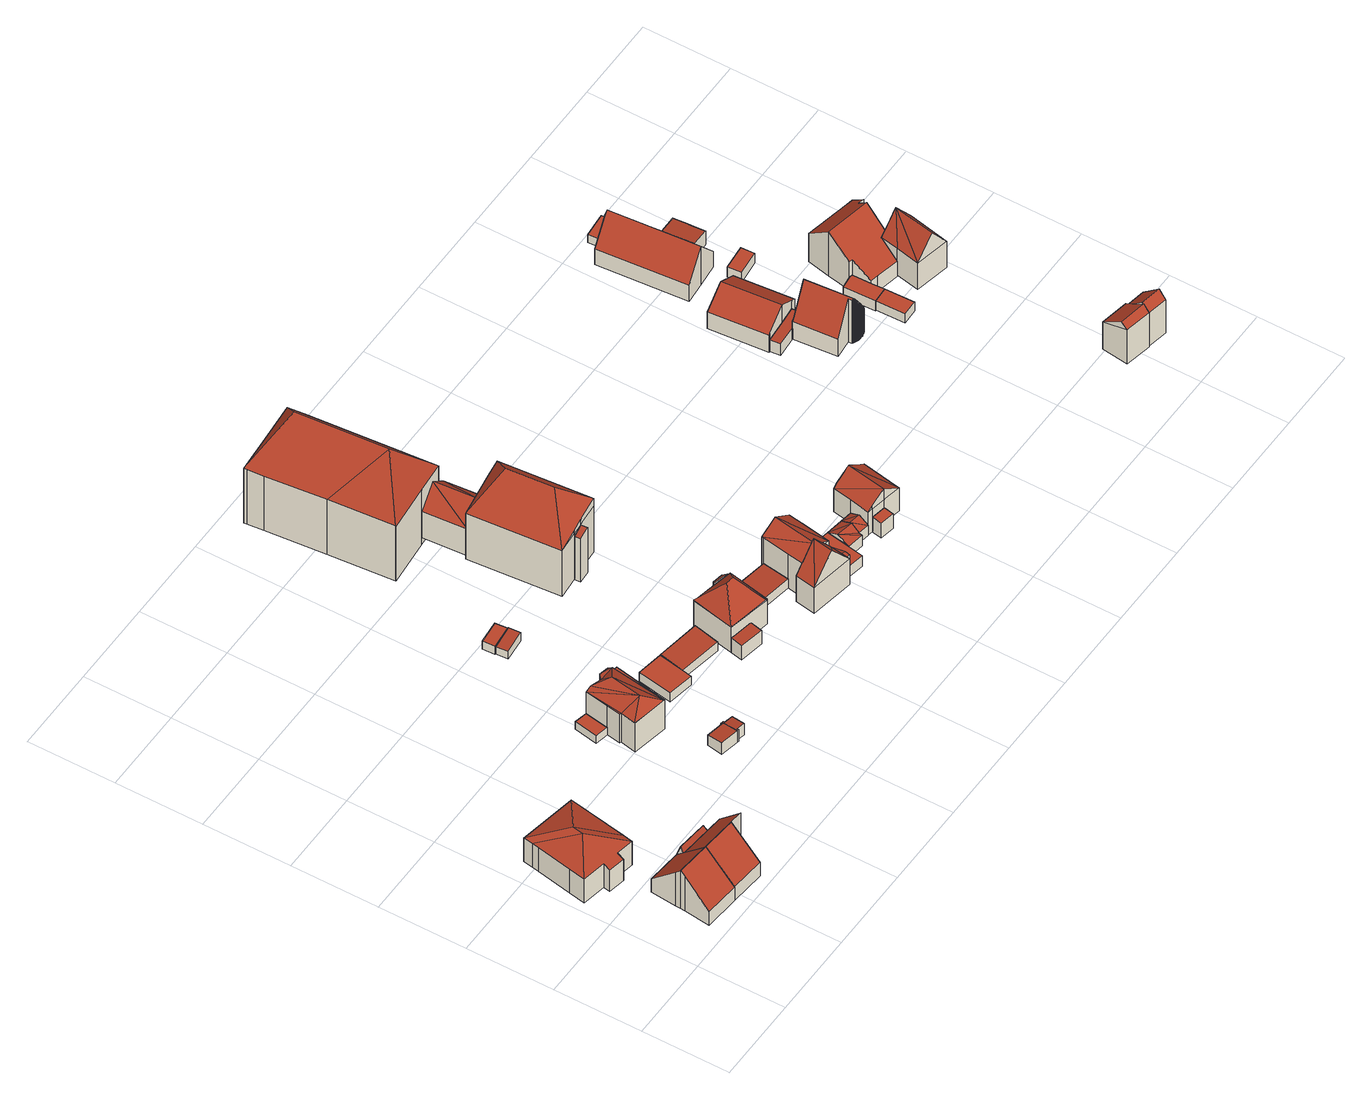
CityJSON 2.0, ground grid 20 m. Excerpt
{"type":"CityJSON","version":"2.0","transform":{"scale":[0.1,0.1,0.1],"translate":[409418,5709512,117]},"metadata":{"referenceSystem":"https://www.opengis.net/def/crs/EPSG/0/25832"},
"CityObjects":{
"building1":{"type":"Building","attributes":{"Gemeindeschluessel":"05978036","Geometrietyp2DReferenz":"3000","function":"31001_1000","roofType":"2100","measuredHeight":10.76},"geometry":[{"type":"MultiSurface","lod":"2","boundaries":[[[0,1,2,3]],[[1,4,5,2]],[[4,6,7,5]],[[6,8,9,7]],[[8,0,3,9]],[[8,6,4,1,0]],[[3,2,5,7,9]]],"semantics":{"surfaces":[{"type":"WallSurface"},{"type":"RoofSurface"},{"type":"GroundSurface"}],"values":[0,0,0,0,0,1,2]}}]},
"building2":{"type":"Building","attributes":{"Gemeindeschluessel":"05978036","Geometrietyp2DReferenz":"3000","function":"31001_1000","roofType":"2100","measuredHeight":10.7},"geometry":[{"type":"MultiSurface","lod":"2","boundaries":[[[10,11,12,9]],[[11,13,14,12]],[[13,15,16,14]],[[15,17,3,16]],[[17,10,9,3]],[[17,15,13,11,10]],[[9,12,14,16,3]]],"semantics":{"surfaces":[{"type":"WallSurface"},{"type":"RoofSurface"},{"type":"GroundSurface"}],"values":[0,0,0,0,0,1,2]}}]},
"building3":{"type":"Building","attributes":{"Gemeindeschluessel":"05978036","Geometrietyp2DReferenz":"3000","function":"31001_1000","roofType":"3200","measuredHeight":9.41},"geometry":[{"type":"MultiSurface","lod":"2","boundaries":[[[18,19,20,21]],[[19,22,23,20]],[[22,24,25,23]],[[24,26,27,25]],[[26,28,29,27]],[[28,30,31,29]],[[30,32,33,31]],[[32,34,35,33]],[[34,36,37,35]],[[36,38,39,37]],[[38,40,41,39]],[[40,18,21,41]],[[36,34,32,30,28,26,42]],[[22,19,43]],[[24,22,43]],[[26,24,43,42]],[[19,18,42,43]],[[18,40,38,36,42]],[[21,20,23,25,27,29,31,33,35,37,39,41]]],"semantics":{"surfaces":[{"type":"WallSurface"},{"type":"RoofSurface"},{"type":"GroundSurface"}],"values":[0,0,0,0,0,0,0,0,0,0,0,0,1,1,1,1,1,1,2]}}]},
"building4":{"type":"Building","attributes":{"Gemeindeschluessel":"05978036","Geometrietyp2DReferenz":"3000","function":"31001_1000","roofType":"2100","measuredHeight":10.79},"geometry":[{"type":"MultiSurface","lod":"2","boundaries":[[[44,45,46,47]],[[45,48,2,46]],[[48,0,3,2]],[[0,44,47,3]],[[0,48,45,44]],[[47,46,2,3]]],"semantics":{"surfaces":[{"type":"WallSurface"},{"type":"RoofSurface"},{"type":"GroundSurface"}],"values":[0,0,0,0,1,2]}}]},
"building5":{"type":"Building","attributes":{"Gemeindeschluessel":"05978036","Geometrietyp2DReferenz":"3000","function":"31001_1000"},"children":["building5-1","building5-2"]},
"building5-1":{"type":"BuildingPart","attributes":{"roofType":"2100","measuredHeight":10.72},"parents":["building5"],"geometry":[{"type":"MultiSurface","lod":"2","boundaries":[[[49,50,51,52]],[[50,53,47,51]],[[53,54,3,47]],[[54,55,56,57,3]],[[58,59,60,61,62]],[[59,49,52,60]],[[59,58,55,54,53,50,49]],[[52,51,47,3,57,61,60]],[[62,56,55,58]],[[62,61,57,56]]],"semantics":{"surfaces":[{"type":"WallSurface"},{"type":"RoofSurface"},{"type":"GroundSurface"},{"type":"ClosureSurface"}],"values":[0,0,0,0,0,0,1,2,0,3]}}]},
"building5-2":{"type":"BuildingPart","attributes":{"roofType":"5000","measuredHeight":6.66},"parents":["building5"],"geometry":[{"type":"MultiSurface","lod":"2","boundaries":[[[56,63,16,57]],[[63,64,65,16]],[[64,62,61,65]],[[66,62,64]],[[67,66,64,63]],[[67,63,56]],[[66,67,56,62]],[[57,16,65,61]],[[57,61,62,56]]],"semantics":{"surfaces":[{"type":"WallSurface"},{"type":"RoofSurface"},{"type":"GroundSurface"},{"type":"ClosureSurface"}],"values":[0,0,0,1,1,0,1,2,3]}}]},
"building6":{"type":"Building","attributes":{"Gemeindeschluessel":"05978036","Geometrietyp2DReferenz":"3000","function":"31001_2460","roofType":"1000","measuredHeight":2.15},"geometry":[{"type":"MultiSurface","lod":"2","boundaries":[[[68,69,70,71]],[[69,72,73,70]],[[72,74,75,73]],[[74,68,71,75]],[[74,72,69,68]],[[71,70,73,75]]],"semantics":{"surfaces":[{"type":"WallSurface"},{"type":"RoofSurface"},{"type":"GroundSurface"}],"values":[0,0,0,0,1,2]}}]},
"building7":{"type":"Building","attributes":{"Gemeindeschluessel":"05978036","Geometrietyp2DReferenz":"3000","function":"51009_1610","roofType":"2100","measuredHeight":3.33},"geometry":[{"type":"MultiSurface","lod":"2","boundaries":[[[76,77,78,79]],[[77,80,81,78]],[[80,82,83,81]],[[82,84,85,83]],[[84,76,79,85]],[[84,82,80,77,76]],[[79,78,81,83,85]]],"semantics":{"surfaces":[{"type":"WallSurface"},{"type":"RoofSurface"},{"type":"GroundSurface"}],"values":[0,0,0,0,0,1,2]}}]},
"building8":{"type":"Building","attributes":{"Gemeindeschluessel":"05978036","Geometrietyp2DReferenz":"3000","function":"31001_1000","roofType":"5000","measuredHeight":10.84},"geometry":[{"type":"MultiSurface","lod":"2","boundaries":[[[86,87,88,89]],[[87,90,91,88]],[[90,92,93,91]],[[92,94,95,93]],[[94,96,97,95]],[[96,98,99,97]],[[98,100,101,99]],[[100,102,103,101]],[[102,104,105,103]],[[104,106,107,105]],[[106,86,89,107]],[[108,109,110]],[[110,98,108]],[[87,111,90]],[[86,111,87]],[[86,112,111]],[[86,113,112]],[[92,96,94]],[[111,96,92]],[[108,96,111]],[[108,111,112]],[[108,112,109]],[[106,104,102,100]],[[113,109,112]],[[113,106,109]],[[100,109,106]],[[100,110,109]],[[98,110,100]],[[96,108,98]],[[90,111,92]],[[106,113,86]],[[89,88,91,93,95,97,99,101,103,105,107]]],"semantics":{"surfaces":[{"type":"WallSurface"},{"type":"RoofSurface"},{"type":"GroundSurface"}],"values":[0,0,0,0,0,0,0,0,0,0,0,1,1,1,1,1,1,1,1,1,1,1,1,1,1,1,1,0,0,0,0,2]}}]},
"building9":{"type":"Building","attributes":{"Gemeindeschluessel":"05978036","Geometrietyp2DReferenz":"3000","function":"31001_9998","roofType":"2100","measuredHeight":3.22},"geometry":[{"type":"MultiSurface","lod":"2","boundaries":[[[114,115,116,117]],[[115,118,119,116]],[[118,82,120,119]],[[82,80,121,120]],[[80,122,123,121]],[[122,124,125,123]],[[124,126,127,125]],[[126,128,129,127]],[[128,130,131,129]],[[130,114,117,131]],[[130,128,126,124,122,80,82,118,115,114]],[[117,116,119,120,121,123,125,127,129,131]]],"semantics":{"surfaces":[{"type":"WallSurface"},{"type":"RoofSurface"},{"type":"GroundSurface"}],"values":[0,0,0,0,0,0,0,0,0,0,1,2]}}]},
"building10":{"type":"Building","attributes":{"Gemeindeschluessel":"05978036","Geometrietyp2DReferenz":"3000","function":"31001_2460","roofType":"1000","measuredHeight":2.57},"geometry":[{"type":"MultiSurface","lod":"2","boundaries":[[[132,133,134,135]],[[133,136,137,134]],[[136,138,139,137]],[[138,140,141,139]],[[140,142,143,141]],[[142,132,135,143]],[[142,140,138,136,133,132]],[[135,134,137,139,141,143]]],"semantics":{"surfaces":[{"type":"WallSurface"},{"type":"RoofSurface"},{"type":"GroundSurface"}],"values":[0,0,0,0,0,0,1,2]}}]},
"building11":{"type":"Building","attributes":{"Gemeindeschluessel":"05978036","Geometrietyp2DReferenz":"3000","function":"31001_2460","roofType":"2100","measuredHeight":2.4},"geometry":[{"type":"MultiSurface","lod":"2","boundaries":[[[144,145,146,147]],[[145,148,149,146]],[[148,150,151,149]],[[150,144,147,151]],[[150,148,145,144]],[[147,146,149,151]]],"semantics":{"surfaces":[{"type":"WallSurface"},{"type":"RoofSurface"},{"type":"GroundSurface"}],"values":[0,0,0,0,1,2]}}]},
"building12":{"type":"Building","attributes":{"Gemeindeschluessel":"05978036","Geometrietyp2DReferenz":"3000","function":"31001_2460","roofType":"1000","measuredHeight":2.32},"geometry":[{"type":"MultiSurface","lod":"2","boundaries":[[[152,153,154,155]],[[153,156,157,154]],[[156,158,159,157]],[[158,152,155,159]],[[158,156,153,152]],[[155,154,157,159]]],"semantics":{"surfaces":[{"type":"WallSurface"},{"type":"RoofSurface"},{"type":"GroundSurface"}],"values":[0,0,0,0,1,2]}}]},
"building13":{"type":"Building","attributes":{"Gemeindeschluessel":"05978036","Geometrietyp2DReferenz":"3000","function":"31001_2460","roofType":"2100","measuredHeight":2.84},"geometry":[{"type":"MultiSurface","lod":"2","boundaries":[[[142,160,141,143]],[[160,161,162,141]],[[161,163,164,162]],[[163,142,143,164]],[[163,161,160,142]],[[143,141,162,164]]],"semantics":{"surfaces":[{"type":"WallSurface"},{"type":"RoofSurface"},{"type":"GroundSurface"}],"values":[0,0,0,0,1,2]}}]},
"building14":{"type":"Building","attributes":{"Gemeindeschluessel":"05978036","Geometrietyp2DReferenz":"3000","function":"31001_1000"},"children":["building14-1","building14-2","building14-3"]},
"building14-1":{"type":"BuildingPart","attributes":{"roofType":"5000","measuredHeight":12.51},"parents":["building14"],"geometry":[{"type":"MultiSurface","lod":"2","boundaries":[[[165,166,167,168,169]],[[170,171,172,173]],[[174,171,170,175]],[[176,177,165]],[[170,178,179,166,177,176,175]],[[174,175,176,165]],[[166,165,177]],[[172,180,168,167,181,182,173]],[[180,172,171,174,165,169,183]],[[165,174,171]],[[169,168,180,183]],[[173,182,178,170]],[[181,167,166,179]],[[182,181,179,178]]],"semantics":{"surfaces":[{"type":"WallSurface"},{"type":"RoofSurface"},{"type":"GroundSurface"},{"type":"ClosureSurface"}],"values":[0,0,1,1,1,1,0,2,0,3,3,0,0,3]}}]},
"building14-2":{"type":"BuildingPart","attributes":{"roofType":"2100","measuredHeight":4.16},"parents":["building14"],"geometry":[{"type":"MultiSurface","lod":"2","boundaries":[[[183,184,185,180]],[[184,186,187,185]],[[186,169,168,187]],[[169,186,184,183]],[[180,185,187,168]],[[180,168,169,183]]],"semantics":{"surfaces":[{"type":"WallSurface"},{"type":"RoofSurface"},{"type":"GroundSurface"},{"type":"ClosureSurface"}],"values":[0,0,0,1,2,3]}}]},
"building14-3":{"type":"BuildingPart","attributes":{"roofType":"2100","measuredHeight":7.5},"parents":["building14"],"geometry":[{"type":"MultiSurface","lod":"2","boundaries":[[[188,189,190,181,179]],[[189,191,192,190]],[[191,193,178,182,192]],[[193,191,189,188]],[[181,190,192,182]],[[179,178,193,188]],[[181,182,178,179]]],"semantics":{"surfaces":[{"type":"WallSurface"},{"type":"RoofSurface"},{"type":"GroundSurface"},{"type":"ClosureSurface"}],"values":[0,0,0,1,2,0,3]}}]},
"building15":{"type":"Building","attributes":{"Gemeindeschluessel":"05978036","Geometrietyp2DReferenz":"3000","function":"31001_3021","roofType":"5000","measuredHeight":26.08},"geometry":[{"type":"MultiSurface","lod":"2","boundaries":[[[194,195,196,197]],[[195,198,199,196]],[[198,200,201,199]],[[200,202,203,201]],[[202,204,205,203]],[[204,206,207,205]],[[206,208,209,207]],[[208,210,211,209]],[[210,212,213,211]],[[212,214,215,213]],[[214,216,217,215]],[[216,194,197,217]],[[212,210,208,206,218]],[[200,198,195,219]],[[206,204,202,200,219,218]],[[195,194,216,214,218,219]],[[214,212,218]],[[197,196,199,201,203,205,207,209,211,213,215,217]]],"semantics":{"surfaces":[{"type":"WallSurface"},{"type":"RoofSurface"},{"type":"GroundSurface"}],"values":[0,0,0,0,0,0,0,0,0,0,0,0,1,1,1,1,1,2]}}]},
"building16":{"type":"Building","attributes":{"Gemeindeschluessel":"05978036","Geometrietyp2DReferenz":"3000","function":"31001_3021"},"children":["building16-1","building16-2","building16-3"]},
"building16-1":{"type":"BuildingPart","attributes":{"roofType":"3100","measuredHeight":11.76},"parents":["building16"],"geometry":[{"type":"MultiSurface","lod":"2","boundaries":[[[220,221,222,223]],[[221,224,225,222]],[[224,226,227,225]],[[226,228,229,227]],[[226,230,228]],[[230,226,231,232]],[[232,220,230]],[[220,232,221]],[[224,231,226]],[[221,232,231,224]],[[229,223,222,225,227]],[[223,229,228,220]],[[230,220,228]]],"semantics":{"surfaces":[{"type":"WallSurface"},{"type":"RoofSurface"},{"type":"GroundSurface"},{"type":"ClosureSurface"}],"values":[0,0,0,0,1,1,1,1,0,0,2,3,3]}}]},
"building16-2":{"type":"BuildingPart","attributes":{"roofType":"5000","measuredHeight":20.61},"parents":["building16"],"geometry":[{"type":"MultiSurface","lod":"2","boundaries":[[[233,234,220,223,235]],[[236,237,238,229,228]],[[237,239,240,238]],[[239,241,242,243,240]],[[244,245,246,247,248]],[[245,233,235,246]],[[249,250,245,251,252]],[[253,254,255,256,233]],[[250,249,254,253]],[[250,253,233,245]],[[236,255,254,237]],[[234,256,255,236]],[[237,254,249,239]],[[239,249,252,241]],[[233,256,234]],[[241,252,251,244]],[[244,251,245]],[[235,223,229,238,240,243,247,246]],[[228,230,220,234,236]],[[228,229,223,220]],[[228,220,230]],[[248,242,241,244]],[[248,247,243,242]]],"semantics":{"surfaces":[{"type":"WallSurface"},{"type":"RoofSurface"},{"type":"GroundSurface"},{"type":"ClosureSurface"}],"values":[0,0,0,0,0,0,1,1,1,1,0,0,0,0,0,0,0,2,0,3,3,0,3]}}]},
"building16-3":{"type":"BuildingPart","attributes":{"roofType":"2100","measuredHeight":12.82},"parents":["building16"],"geometry":[{"type":"MultiSurface","lod":"2","boundaries":[[[257,258,259,260]],[[258,248,247,259]],[[242,257,260,243]],[[242,248,258,257]],[[260,259,247,243]],[[243,247,248,242]]],"semantics":{"surfaces":[{"type":"WallSurface"},{"type":"RoofSurface"},{"type":"GroundSurface"},{"type":"ClosureSurface"}],"values":[0,0,0,1,2,3]}}]},
"building17":{"type":"Building","attributes":{"Gemeindeschluessel":"05978036","Geometrietyp2DReferenz":"3000","function":"31001_2460","roofType":"2100","measuredHeight":2.63},"geometry":[{"type":"MultiSurface","lod":"2","boundaries":[[[261,262,263,264]],[[262,265,266,263]],[[265,267,268,266]],[[267,261,264,268]],[[267,265,262,261]],[[264,263,266,268]]],"semantics":{"surfaces":[{"type":"WallSurface"},{"type":"RoofSurface"},{"type":"GroundSurface"}],"values":[0,0,0,0,1,2]}}]},
"building18":{"type":"Building","attributes":{"Gemeindeschluessel":"05978036","Geometrietyp2DReferenz":"3000","function":"31001_1000"},"children":["building18-1","building18-2"]},
"building18-1":{"type":"BuildingPart","attributes":{"roofType":"3100","measuredHeight":12.13},"parents":["building18"],"geometry":[{"type":"MultiSurface","lod":"2","boundaries":[[[269,270,271,272,273,274]],[[275,276,263,277,278,279]],[[276,280,264,263]],[[280,281,282,264]],[[281,283,284,282]],[[283,269,274,284]],[[285,270,269,283]],[[285,286,287,270]],[[286,285,281]],[[281,280,276,275,288,286]],[[281,285,283]],[[274,273,277,263,264,282,284]],[[279,289,275]],[[271,270,290]],[[278,277,273,272]],[[279,278,272,271,290,289]],[[270,287,290]],[[289,288,275]],[[289,290,287,286,288]]],"semantics":{"surfaces":[{"type":"WallSurface"},{"type":"RoofSurface"},{"type":"GroundSurface"},{"type":"ClosureSurface"}],"values":[0,0,0,0,0,0,1,1,1,1,0,2,0,0,3,3,0,0,3]}}]},
"building18-2":{"type":"BuildingPart","attributes":{"roofType":"3100","measuredHeight":13.98},"parents":["building18"],"geometry":[{"type":"MultiSurface","lod":"2","boundaries":[[[291,292,293,294]],[[292,295,296,293]],[[295,297,298,296]],[[297,278,277,298]],[[272,299,300,273]],[[299,291,294,300]],[[301,299,271,290,287,302]],[[299,301,292,291]],[[295,302,288,289,279,297]],[[302,295,301]],[[297,279,278]],[[272,271,299]],[[292,301,295]],[[294,293,296,298,277,273,300]],[[273,277,278,272]],[[287,286,288,302]],[[278,279,289,290,271,272]],[[290,289,288,286,287]]],"semantics":{"surfaces":[{"type":"WallSurface"},{"type":"RoofSurface"},{"type":"GroundSurface"},{"type":"ClosureSurface"}],"values":[0,0,0,0,0,0,1,1,1,1,0,0,0,2,3,0,3,3]}}]},
"building19":{"type":"Building","attributes":{"Gemeindeschluessel":"05978036","Geometrietyp2DReferenz":"3000","function":"51009_1610","roofType":"5000","measuredHeight":6.31},"geometry":[{"type":"MultiSurface","lod":"2","boundaries":[[[303,304,305,306]],[[304,307,308,305]],[[307,309,310,308]],[[309,311,312,310]],[[311,313,314,312]],[[313,303,306,314]],[[303,313,311,315,316,304]],[[307,316,315,309]],[[307,304,316]],[[311,309,315]],[[306,305,308,310,312,314]]],"semantics":{"surfaces":[{"type":"WallSurface"},{"type":"RoofSurface"},{"type":"GroundSurface"}],"values":[0,0,0,0,0,0,1,1,0,0,2]}}]},
"building20":{"type":"Building","attributes":{"Gemeindeschluessel":"05978036","Geometrietyp2DReferenz":"3000","function":"31001_2460","roofType":"9999","measuredHeight":3},"geometry":[{"type":"MultiSurface","lod":"2","boundaries":[[[317,318,319,320,321]],[[321,320,308,322]],[[320,319,305,308]],[[319,318,323,305]],[[318,317,324,323]],[[317,321,322,324]],[[322,308,305,323,324]]],"semantics":{"surfaces":[{"type":"RoofSurface"},{"type":"WallSurface"},{"type":"GroundSurface"}],"values":[0,1,1,1,1,1,2]}}]},
"building21":{"type":"Building","attributes":{"Gemeindeschluessel":"05978036","Geometrietyp2DReferenz":"3000","function":"31001_2460","roofType":"5000","measuredHeight":4.23},"geometry":[{"type":"MultiSurface","lod":"2","boundaries":[[[325,326,327,328]],[[326,329,330,327]],[[329,331,332,330]],[[331,333,334,332]],[[333,325,328,334]],[[326,335,329]],[[335,326,336]],[[336,331,335]],[[336,333,331]],[[333,336,325]],[[331,329,335]],[[326,325,336]],[[328,327,330,332,334]]],"semantics":{"surfaces":[{"type":"WallSurface"},{"type":"RoofSurface"},{"type":"GroundSurface"}],"values":[0,0,0,0,0,1,1,1,1,1,0,0,2]}}]},
"building22":{"type":"Building","attributes":{"Gemeindeschluessel":"05978036","Geometrietyp2DReferenz":"3000","function":"31001_2460","roofType":"3100","measuredHeight":4.07},"geometry":[{"type":"MultiSurface","lod":"2","boundaries":[[[337,338,339,340]],[[338,341,342,339]],[[341,343,344,342]],[[343,337,340,344]],[[341,338,345]],[[337,343,346]],[[337,345,338]],[[345,337,346]],[[346,341,345]],[[341,346,343]],[[340,339,342,344]]],"semantics":{"surfaces":[{"type":"WallSurface"},{"type":"RoofSurface"},{"type":"GroundSurface"}],"values":[0,0,0,0,0,0,1,1,1,1,2]}}]},
"building23":{"type":"Building","attributes":{"Gemeindeschluessel":"05978036","Geometrietyp2DReferenz":"3000","function":"31001_1000"},"children":["building23-1","building23-2","building23-3"]},
"building23-1":{"type":"BuildingPart","attributes":{"roofType":"5000","measuredHeight":9.77},"parents":["building23"],"geometry":[{"type":"MultiSurface","lod":"2","boundaries":[[[347,348,349,350,351]],[[348,352,353,349]],[[352,354,355,353]],[[354,356,357,355]],[[356,358,359,357]],[[358,360,361,362,359]],[[363,364,365,366,367]],[[364,368,369,365]],[[368,370,371,372,369]],[[354,373,374,375,376]],[[373,354,352,348,377]],[[374,368,364,378,379]],[[368,374,373,380]],[[368,380,370]],[[370,380,373,377,347]],[[358,375,374,379,360]],[[360,379,378,363]],[[363,378,364]],[[347,377,348]],[[356,376,375,358]],[[354,376,356]],[[372,350,349,353,355,357,359,362,366,365,369]],[[351,371,370,347]],[[351,350,372,371]],[[367,361,360,363]],[[367,366,362,361]]],"semantics":{"surfaces":[{"type":"WallSurface"},{"type":"RoofSurface"},{"type":"GroundSurface"},{"type":"ClosureSurface"}],"values":[0,0,0,0,0,0,0,0,0,1,1,1,1,0,0,0,0,0,0,0,0,2,0,3,0,3]}}]},
"building23-2":{"type":"BuildingPart","attributes":{"roofType":"2100","measuredHeight":4.53},"parents":["building23"],"geometry":[{"type":"MultiSurface","lod":"2","boundaries":[[[381,382,383,384]],[[382,367,366,383]],[[361,381,384,362]],[[361,367,382,381]],[[384,383,366,362]],[[362,366,367,361]]],"semantics":{"surfaces":[{"type":"WallSurface"},{"type":"RoofSurface"},{"type":"GroundSurface"},{"type":"ClosureSurface"}],"values":[0,0,0,1,2,3]}}]},
"building23-3":{"type":"BuildingPart","attributes":{"roofType":"1000","measuredHeight":4.26},"parents":["building23"],"geometry":[{"type":"MultiSurface","lod":"2","boundaries":[[[385,351,350,386]],[[371,387,388,372]],[[387,385,386,388]],[[387,371,351,385]],[[386,350,372,388]],[[372,350,351,371]]],"semantics":{"surfaces":[{"type":"WallSurface"},{"type":"RoofSurface"},{"type":"GroundSurface"},{"type":"ClosureSurface"}],"values":[0,0,0,1,2,3]}}]},
"building24":{"type":"Building","attributes":{"Gemeindeschluessel":"05978036","Geometrietyp2DReferenz":"3000","function":"31001_1000"},"children":["building24-1","building24-2"]},
"building24-1":{"type":"BuildingPart","attributes":{"roofType":"2100","measuredHeight":3.26},"parents":["building24"],"geometry":[{"type":"MultiSurface","lod":"2","boundaries":[[[389,390,391,392]],[[390,393,394,391]],[[393,395,396,394]],[[395,397,398,396]],[[397,399,400,398]],[[399,401,402,400]],[[403,401,399,397,395,393,390,389]],[[391,394,396,398,400,402,404,392]],[[392,404,403,389]],[[404,402,401,403]]],"semantics":{"surfaces":[{"type":"WallSurface"},{"type":"RoofSurface"},{"type":"GroundSurface"},{"type":"ClosureSurface"}],"values":[0,0,0,0,0,0,1,2,3,3]}}]},
"building24-2":{"type":"BuildingPart","attributes":{"roofType":"3100","measuredHeight":8.33},"parents":["building24"],"geometry":[{"type":"MultiSurface","lod":"2","boundaries":[[[405,389,392]],[[406,407,408,402,401]],[[407,409,410,408]],[[409,411,412,410]],[[411,413,414,412]],[[413,415,416,414]],[[415,405,392,416]],[[411,409,407,406,417]],[[417,405,415,413,411]],[[392,404,402,408,410,412,414,416]],[[403,389,405,417]],[[404,392,389,403]],[[406,401,403,417]],[[404,403,401,402]]],"semantics":{"surfaces":[{"type":"WallSurface"},{"type":"RoofSurface"},{"type":"GroundSurface"},{"type":"ClosureSurface"}],"values":[0,0,0,0,0,0,0,1,1,2,0,3,0,3]}}]},
"building25":{"type":"Building","attributes":{"Gemeindeschluessel":"05978036","Geometrietyp2DReferenz":"3000","function":"31001_1000","roofType":"3100","measuredHeight":12.73},"geometry":[{"type":"MultiSurface","lod":"2","boundaries":[[[418,419,420,421]],[[419,422,423,420]],[[422,424,425,423]],[[424,426,427,425]],[[426,428,429,427]],[[428,430,431,429]],[[430,432,433,431]],[[432,434,435,433]],[[434,436,437,435]],[[436,438,439,437]],[[438,440,441,439]],[[440,442,443,441]],[[442,444,445,443]],[[444,446,447,445]],[[446,448,449,447]],[[448,450,451,449]],[[450,452,453,451]],[[452,454,455,453]],[[454,456,457,455]],[[456,458,459,457]],[[458,460,461,459]],[[460,462,463,461]],[[462,464,465,463]],[[464,466,467,465]],[[466,468,469,467]],[[468,470,471,469]],[[470,472,473,471]],[[472,474,475,473]],[[474,476,477,475]],[[476,478,479,477]],[[478,480,481,479]],[[480,482,483,481]],[[482,484,485,483]],[[484,418,421,485]],[[480,478,476,474,472,470,468,466,464,462,460,458,456,454,452,450,448,446,444,442,440,438,436,434,432,430,428]],[[428,426,424,422,419,418,484,482,480]],[[421,420,423,425,427,429,431,433,435,437,439,441,443,445,447,449,451,453,455,457,459,461,463,465,467,469,471,473,475,477,479,481,483,485]]],"semantics":{"surfaces":[{"type":"WallSurface"},{"type":"RoofSurface"},{"type":"GroundSurface"}],"values":[0,0,0,0,0,0,0,0,0,0,0,0,0,0,0,0,0,0,0,0,0,0,0,0,0,0,0,0,0,0,0,0,0,0,1,1,2]}}]},
"building26":{"type":"Building","attributes":{"Gemeindeschluessel":"05978036","Geometrietyp2DReferenz":"3000","function":"31001_2460","roofType":"1000","measuredHeight":2.53},"geometry":[{"type":"MultiSurface","lod":"2","boundaries":[[[486,487,488,489]],[[487,490,491,488]],[[490,492,493,491]],[[492,486,489,493]],[[492,490,487,486]],[[489,488,491,493]]],"semantics":{"surfaces":[{"type":"WallSurface"},{"type":"RoofSurface"},{"type":"GroundSurface"}],"values":[0,0,0,0,1,2]}}]},
"building27":{"type":"Building","attributes":{"Gemeindeschluessel":"05978036","Geometrietyp2DReferenz":"3000","function":"31001_2460","roofType":"1000","measuredHeight":2.81},"geometry":[{"type":"MultiSurface","lod":"2","boundaries":[[[486,494,495,496]],[[494,497,498,495]],[[497,499,500,498]],[[499,501,502,500]],[[501,503,504,502]],[[503,487,505,504]],[[487,486,496,505]],[[487,503,501,499,497,494,486]],[[496,495,498,500,502,504,505]]],"semantics":{"surfaces":[{"type":"WallSurface"},{"type":"RoofSurface"},{"type":"GroundSurface"}],"values":[0,0,0,0,0,0,0,1,2]}}]},
"building28":{"type":"Building","attributes":{"Gemeindeschluessel":"05978036","Geometrietyp2DReferenz":"3000","function":"31001_1100","roofType":"5000","measuredHeight":11.08},"geometry":[{"type":"MultiSurface","lod":"2","boundaries":[[[506,507,508,509]],[[507,510,511,508]],[[510,512,513,511]],[[512,506,509,513]],[[514,512,510,515]],[[506,514,515,507]],[[506,512,514]],[[510,507,515]],[[509,508,511,513]]],"semantics":{"surfaces":[{"type":"WallSurface"},{"type":"RoofSurface"},{"type":"GroundSurface"}],"values":[0,0,0,0,1,1,0,0,2]}}]},
"building29":{"type":"Building","attributes":{"Gemeindeschluessel":"05978036","Geometrietyp2DReferenz":"3000","function":"31001_1000"},"children":["building29-1","building29-2"]},
"building29-1":{"type":"BuildingPart","attributes":{"roofType":"2100","measuredHeight":4.6},"parents":["building29"],"geometry":[{"type":"MultiSurface","lod":"2","boundaries":[[[516,517,518,519]],[[517,520,521,518]],[[520,522,523,521]],[[522,524,525,523]],[[524,526,527,528,525]],[[516,519,529]],[[526,524,522,520,517,516]],[[518,521,523,525,528,519]],[[529,527,526,516]],[[529,519,528,527]]],"semantics":{"surfaces":[{"type":"WallSurface"},{"type":"RoofSurface"},{"type":"GroundSurface"},{"type":"ClosureSurface"}],"values":[0,0,0,0,0,0,1,2,0,3]}}]},
"building29-2":{"type":"BuildingPart","attributes":{"roofType":"3100","measuredHeight":10.88},"parents":["building29"],"geometry":[{"type":"MultiSurface","lod":"2","boundaries":[[[530,531,532,533]],[[531,534,535,532]],[[534,529,519,535]],[[527,536,537,528]],[[536,538,539,537]],[[538,540,541,539]],[[540,542,543,541]],[[542,530,533,543]],[[538,536,527,529,534,531]],[[531,530,542,540,538]],[[533,532,535,519,528,537,539,541,543]],[[528,519,529,527]]],"semantics":{"surfaces":[{"type":"WallSurface"},{"type":"RoofSurface"},{"type":"GroundSurface"},{"type":"ClosureSurface"}],"values":[0,0,0,0,0,0,0,0,1,1,2,3]}}]},
"building30":{"type":"Building","attributes":{"Gemeindeschluessel":"05978036","Geometrietyp2DReferenz":"3000","function":"31001_2460","roofType":"1000","measuredHeight":2.82},"geometry":[{"type":"MultiSurface","lod":"2","boundaries":[[[544,545,546,547]],[[545,548,549,546]],[[548,550,551,549]],[[550,544,547,551]],[[550,548,545,544]],[[547,546,549,551]]],"semantics":{"surfaces":[{"type":"WallSurface"},{"type":"RoofSurface"},{"type":"GroundSurface"}],"values":[0,0,0,0,1,2]}}]},
"building31":{"type":"Building","attributes":{"Gemeindeschluessel":"05978036","Geometrietyp2DReferenz":"3000","function":"31001_2460","roofType":"1000","measuredHeight":2.36},"geometry":[{"type":"MultiSurface","lod":"2","boundaries":[[[552,553,554,555]],[[553,556,535,554]],[[556,557,533,535]],[[557,552,555,533]],[[557,556,553,552]],[[555,554,535,533]]],"semantics":{"surfaces":[{"type":"WallSurface"},{"type":"RoofSurface"},{"type":"GroundSurface"}],"values":[0,0,0,0,1,2]}}]},
"building32":{"type":"Building","attributes":{"Geometrietyp2DReferenz":"3000","Gemeindeschluessel":"05978036","function":"31001_1100","roofType":"3100","measuredHeight":11.18},"geometry":[{"type":"MultiSurface","lod":"2","boundaries":[[[558,559,560,561]],[[559,562,563,560]],[[562,506,564,563]],[[506,558,561,564]],[[562,559,565]],[[558,506,566]],[[559,558,566,565]],[[506,562,565,566]],[[561,560,563,564]]],"semantics":{"surfaces":[{"type":"WallSurface"},{"type":"RoofSurface"},{"type":"GroundSurface"}],"values":[0,0,0,0,0,0,1,1,2]}}]},
"building33":{"type":"Building","attributes":{"Gemeindeschluessel":"05978036","Geometrietyp2DReferenz":"3000","function":"31001_1000","roofType":"3100","measuredHeight":12.65},"geometry":[{"type":"MultiSurface","lod":"2","boundaries":[[[567,568,569,570]],[[568,571,572,569]],[[571,573,574,572]],[[573,575,576,574]],[[575,577,578,576]],[[577,579,580,578]],[[579,581,582,580]],[[581,583,584,582]],[[583,585,586,584]],[[585,587,588,586]],[[587,589,590,588]],[[589,591,592,590]],[[591,593,594,592]],[[593,595,596,594]],[[595,567,570,596]],[[591,589,587,585,583,581,579,577]],[[577,575,573,571,568,567,595,593,591]],[[570,569,572,574,576,578,580,582,584,586,588,590,592,594,596]]],"semantics":{"surfaces":[{"type":"WallSurface"},{"type":"RoofSurface"},{"type":"GroundSurface"}],"values":[0,0,0,0,0,0,0,0,0,0,0,0,0,0,0,1,1,2]}}]},
"building34":{"type":"Building","attributes":{"Gemeindeschluessel":"05978036","Geometrietyp2DReferenz":"3000","function":"31001_1000","roofType":"5000","measuredHeight":13.02},"geometry":[{"type":"MultiSurface","lod":"2","boundaries":[[[595,593,597,598]],[[593,599,600,597]],[[599,601,602,600]],[[601,603,604,602]],[[603,605,606,604]],[[605,595,598,606]],[[607,608,601,599]],[[605,607,609,595]],[[603,607,605]],[[607,603,608]],[[593,609,607,599]],[[595,609,593]],[[601,608,603]],[[598,597,600,602,604,606]]],"semantics":{"surfaces":[{"type":"WallSurface"},{"type":"RoofSurface"},{"type":"GroundSurface"}],"values":[0,0,0,0,0,0,1,1,1,1,0,0,0,2]}}]}
},
"vertices":[
[161,84,152],[155,14,82],[155,14,44],[161,84,44],[75,21,82],[75,21,44],[81,80,141],[81,80,44],[82,91,152],[82,91,44],
[82,91,151],[83,102,140],[83,102,44],[88,161,82],[88,161,44],[168,154,82],[168,154,44],[161,84,150],
[25,393,104],[28,414,104],[28,414,37],[25,393,37],[161,390,104],[161,390,37],[137,255,104],[137,255,37],[133,234,104],[133,234,37],[92,241,104],[92,241,37],[90,226,97],[90,226,37],[51,233,97],[51,233,37],[54,248,104],[54,248,37],[0,258,104],[0,258,37],[7,296,104],[7,296,37],[22,376,104],[22,376,37],[79,312,131],[83,336,131],
[241,77,152],[235,7,83],[235,7,44],[241,77,44],[155,14,83],
[272,75,150],[241,78,150],[241,78,44],[272,75,44],[241,77,150],[161,84,151],[166,135,100],[166,135,83],[166,135,44],[246,128,100],[276,125,100],[276,125,44],[246,128,44],[246,128,83],
[168,154,83],[248,147,83],[248,147,44],[237,138,110],[167,145,110],
[364,463,55],[374,517,55],[374,517,34],[364,463,34],[403,511,55],[403,511,34],[394,457,55],[394,457,34],
[457,236,83],[464,272,78],[464,272,50],[457,236,50],[503,265,78],[503,265,50],[507,264,78],[507,264,50],[500,228,83],[500,228,50],
[446,504,117],[456,513,117],[456,513,35],[446,504,35],[478,509,117],[478,509,35],[481,497,117],[481,497,35],[489,496,117],[489,496,35],[466,372,117],[466,372,35],[385,387,117],[385,387,35],[392,424,117],[392,424,35],[388,425,117],[388,425,35],[394,457,117],[394,457,35],[403,511,117],[403,511,35],[466,372,116],[430,406,144],[385,389,117],[480,500,122],[442,476,144],[416,509,123],
[504,231,83],[503,227,84],[503,227,51],[504,231,51],[500,228,84],[500,228,51],[507,264,51],[503,265,51],[504,268,77],[504,268,51],[511,267,77],[511,267,51],[510,263,78],[510,263,51],[530,259,78],[530,259,51],[523,227,83],[523,227,51],
[585,387,66],[526,398,66],[526,398,41],[585,387,41],[540,477,66],[540,477,41],[599,467,66],[599,467,41],[599,466,66],[599,466,41],[589,409,66],[589,409,41],
[455,750,56],[508,755,59],[508,755,35],[455,750,35],[510,728,59],[510,728,35],[458,723,56],[458,723,35],
[505,784,57],[508,756,57],[508,756,34],[505,784,34],[455,751,57],[455,751,34],[453,779,57],[453,779,34],
[599,466,69],[698,450,69],[698,450,41],[687,392,66],[687,392,41],
[692,364,120],[711,462,120],[711,462,49],[692,364,49],[692,364,90],[810,442,120],[791,345,120],[791,345,49],[810,442,49],[791,345,117],[762,404,174],[743,407,174],[711,462,123],[802,444,120],[767,451,120],[746,354,49],[767,451,49],[802,444,49],[746,354,90],
[741,326,88],[741,326,49],[686,337,88],[686,337,49],
[767,451,124],[773,457,119],[773,457,49],[798,453,119],[798,453,49],[802,444,124],
[504,1349,163],[503,1355,163],[503,1355,8],[504,1349,8],[602,1363,163],[602,1363,8],[682,1370,163],[682,1370,8],[686,1326,163],[686,1326,8],[710,1042,163],[710,1042,8],[709,1042,164],[709,1042,8],[639,1036,164],[639,1036,8],[533,1026,163],[533,1026,8],[533,1028,165],[533,1028,8],[520,1175,165],[520,1175,8],[507,1311,163],[507,1311,8],[615,1095,269],[598,1301,269],
[647,936,103],[639,1036,103],[639,1036,28],[647,936,28],[710,1042,103],[710,1042,28],[729,1043,103],[729,1043,28],[737,944,103],[737,944,28],[692,940,146],[710,1042,121],[684,1040,146],
[638,935,158],[647,936,158],[638,935,28],[737,944,158],[768,946,158],[768,946,28],[785,737,158],[785,737,28],[733,733,158],[733,733,157],[733,733,28],[705,730,158],[655,726,158],[655,726,28],[705,730,28],[705,730,151],[785,737,181],[728,790,235],[705,730,167],[733,733,172],[719,895,235],[768,946,181],[737,944,176],[647,936,159],
[734,718,157],[706,716,151],[706,716,28],[734,718,28],
[906,427,67],[895,364,70],[895,364,44],[906,427,44],[830,375,70],[830,375,44],[840,438,67],[840,438,44],
[975,368,140],[967,317,140],[967,317,127],[967,317,117],[967,317,44],[975,368,44],[890,330,140],[895,364,140],[890,330,44],[890,330,117],[890,330,138],[906,427,140],[906,431,140],[906,431,44],[983,418,140],[983,418,44],[945,425,165],[928,323,165],[947,320,152],[892,329,141],[891,330,140],[957,319,140],
[968,278,117],[966,269,117],[966,269,44],[968,278,44],[866,286,117],[866,286,44],[874,332,117],[874,332,44],[974,316,117],[974,316,44],[916,278,183],[924,324,183],
[975,368,84],[994,365,84],[994,365,52],[975,368,52],[978,276,113],[978,276,52],[968,278,113],[968,278,52],[974,316,104],[974,316,52],[967,317,105],[967,317,52],[970,290,115],[980,288,115],
[1019,304,82],[1028,359,82],[994,365,82],[978,276,82],[1013,270,82],[1013,270,52],[1028,359,52],[1019,304,52],
[1019,304,83],[1028,359,83],[1028,359,53],[1019,304,53],[1067,352,83],[1067,352,53],[1059,306,83],[1059,306,53],[1057,298,83],[1057,298,53],[1062,326,96],[1024,333,96],
[1067,352,84],[1093,348,84],[1093,348,55],[1067,352,55],[1085,302,84],[1085,302,55],[1059,306,84],[1059,306,55],[1089,325,96],[1063,329,96],
[1096,300,121],[1085,302,121],[1085,302,56],[1096,300,56],[1096,300,98],[1093,348,121],[1093,348,56],[1101,391,121],[1101,391,56],[1112,390,121],[1112,390,56],[1136,385,121],[1136,385,56],[1145,384,121],[1145,384,101],[1145,384,56],[1176,378,121],[1186,376,121],[1186,376,56],[1176,378,56],[1176,378,99],[1170,286,121],[1170,286,56],[1129,294,121],[1129,294,98],[1129,294,56],[1127,294,153],[1143,384,153],[1136,385,148],[1112,390,130],[1096,300,130],[1176,378,129],[1145,384,152],[1129,294,152],
[1146,388,101],[1176,383,99],[1176,383,56],[1146,388,56],
[1092,277,98],[1092,277,56],[1125,271,98],[1125,271,56],
[1489,734,73],[1491,709,71],[1491,709,40],[1489,734,40],[1451,706,71],[1451,706,40],[1451,707,71],[1451,707,40],[1447,706,71],[1447,706,40],[1400,703,72],[1400,703,40],[1398,726,73],[1398,726,40],[1448,730,73],[1448,730,40],
[1489,734,96],[1398,726,91],[1395,726,88],[1395,726,40],[1383,859,88],[1383,859,40],[1436,863,123],[1436,863,40],[1489,868,88],[1489,868,40],[1501,735,88],[1501,735,40],[1448,730,123],
[1498,611,165],[1456,607,91],[1456,607,42],[1498,611,42],[1447,706,91],[1447,706,42],[1451,706,98],[1451,706,42],[1491,709,167],[1491,709,42],[1492,709,169],[1492,709,42],[1536,713,91],[1536,713,42],[1537,698,91],[1537,698,42],[1553,700,63],[1553,700,42],[1558,649,63],[1558,649,42],[1542,647,91],[1542,647,42],[1545,615,91],[1545,615,42],[1546,607,91],[1546,607,42],[1544,605,93],[1544,605,42],[1542,603,98],[1542,603,42],[1540,602,102],[1540,602,42],[1537,600,106],[1537,600,42],[1535,599,110],[1535,599,42],[1533,598,114],[1533,598,42],[1531,597,119],[1531,597,42],[1528,597,123],[1528,597,42],[1525,596,129],[1525,596,42],[1523,596,132],[1523,596,42],[1521,596,136],[1521,596,42],[1518,596,141],[1518,596,42],[1515,596,146],[1515,596,42],[1512,596,150],[1512,596,42],[1510,597,155],[1510,597,42],[1508,598,159],[1508,598,42],[1505,599,163],[1505,599,42],[1503,600,167],[1503,600,42],[1501,601,169],[1501,601,42],[1500,602,167],[1500,602,42],[1499,603,165],[1499,603,42],
[1589,607,77],[1625,609,77],[1625,609,52],[1589,607,52],[1627,542,77],[1627,542,52],[1591,541,77],[1591,541,52],
[1586,679,77],[1586,679,49],[1589,607,49],[1613,682,77],[1613,682,49],[1614,683,77],[1614,683,49],[1622,681,77],[1622,681,49],[1623,639,77],[1623,639,49],[1625,609,49],
[1781,106,161],[1721,117,161],[1721,117,64],[1781,106,64],[1728,178,142],[1728,178,64],[1792,166,142],[1792,166,64],[1784,120,175],[1722,131,175],
[1521,1051,78],[1567,1055,69],[1567,1055,32],[1521,1051,32],[1570,1019,69],[1570,1019,32],[1569,1019,70],[1569,1019,32],[1572,983,70],[1572,983,32],[1527,980,78],[1527,980,77],[1527,980,32],[1521,1051,77],
[1457,1139,134],[1463,1139,140],[1463,1139,32],[1457,1139,32],[1513,1143,77],[1513,1143,32],[1530,939,77],[1530,939,32],[1480,935,140],[1480,935,32],[1430,931,77],[1430,931,32],[1413,1135,77],[1413,1135,32],
[1519,901,65],[1576,906,65],[1576,906,37],[1519,901,37],[1578,875,65],[1578,875,37],[1522,870,65],[1522,870,37],
[1454,1177,55],[1510,1182,55],[1510,1182,32],[1454,1177,32],[1513,1143,55],[1457,1139,55],
[1792,164,138],[1838,156,138],[1838,156,67],[1792,164,67],[1827,97,161],[1827,97,67],[1781,106,67],[1831,115,178],[1784,124,178],
[1693,624,84],[1641,635,84],[1641,635,40],[1693,624,40],[1623,639,84],[1623,639,40],[1622,681,120],[1622,681,40],[1614,683,120],[1614,683,40],[1624,736,166],[1624,736,40],[1635,789,120],[1635,789,40],[1738,768,120],[1738,768,40],[1738,767,121],[1738,767,40],[1752,764,121],[1752,764,40],[1746,734,147],[1746,734,40],[1732,737,147],[1732,737,40],[1727,715,166],[1727,715,40],[1716,662,120],[1716,662,40],[1701,665,120],[1701,665,40],
[1716,662,45],[1701,665,45],[1780,649,120],[1780,649,45],[1760,554,120],[1760,554,45],[1682,570,120],[1682,570,45],[1693,624,120],[1693,624,45],[1740,657,175],[1721,562,175],[1716,662,141]
]}
